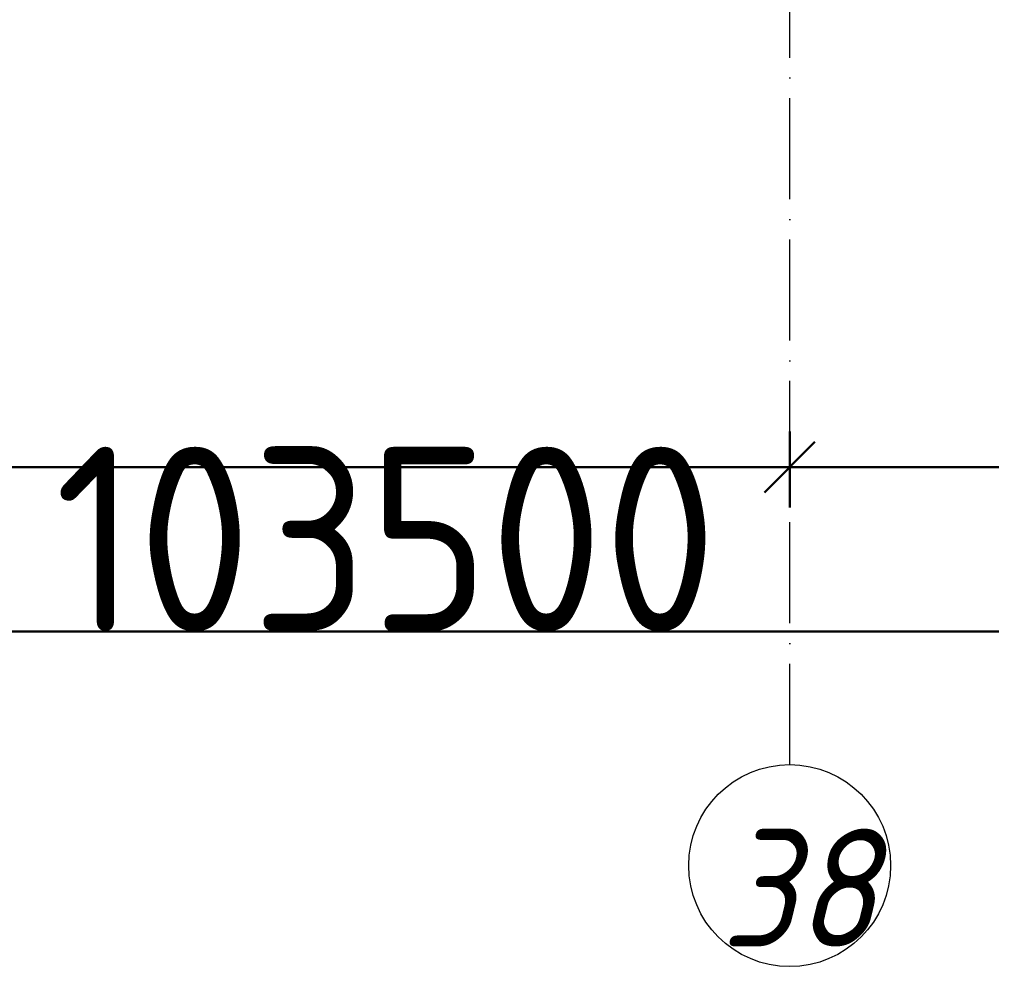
# Model space of a CAD drawing. Header units: millimetres. Extents: x -17017 to 628417, y -109036 to 199237.
# Drawn here: x 571821 to 574710, y -95598 to -92784 of the extents above; entities that cross this region are included whole.
import ezdxf

# ---------------------------------------------------------------- set-up
doc = ezdxf.new("R2010")
doc.units = ezdxf.units.MM
doc.linetypes.add('50_200_ШТРИХ_1Т_ш5_п1_п1_', pattern=[700, 500, -100, 0, -100])
for name, color, linetype, lineweight in [('A-____-____-DIMS', 7, 'Continuous', 9), ('S-GRID-____-IDEN', 7, 'Continuous', 9), ('S-GRID-____-OTLN-1', 7, '50_200_ШТРИХ_1Т_ш5_п1_п1_', 9), ('стяжа', 7, 'Continuous', 30)]:
    doc.layers.add(name, color=color, linetype=linetype, lineweight=lineweight)
doc.styles.add('ISOCPEUR_I', font='isocpeui.ttf', dxfattribs={"width": 0.9, "height": 2.5})
doc.styles.add('ISOCPEUR_I_9', font='isocpeui.ttf', dxfattribs={"width": 0.9, "height": 250})
doc.styles.add('СПДС', font='isocpeur.ttf', dxfattribs={"width": 0.9})
doc.dimstyles.new('ISO-2_5_0_9К_БОЛЬШОЙ_ОСИ', dxfattribs={"dimscale": 304.8, "dimtxt": 248.995294, "dimasz": 0.492126, "dimexe": 0.393701, "dimexo": 0, "dimgap": 0, "dimtad": 1, "dimdec": 0, "dimzin": 0, "dimdsep": 46, "dimtxsty": 'ISOCPEUR_I_9', "dimblk1": 'OBLIQUE', "dimblk2": 'OBLIQUE', "dimsah": 1, "dimcen": 0.09, "dimdle": 0.393701, "dimazin": 0, "dimtfac": 1, "dimtdec": 4, "dimtix": 1, "dimtmove": 0, "dimatfit": 3, "dimfxl": 1, "dimtvp": 1, "dimtolj": 1, "dimtzin": 0, "dimarcsym": 2})

# ---------------------------------------------------------------- blocks, each defined once
blk = doc.blocks.new('Ось сетки - Круг_Ø6_00__ISO-2_5_0_9K_-25732049-АР1_План отверстий 3 этажа в осях 1-64_А-ГГ')
at = {"layer": 'S-GRID-____-IDEN'}
blk.add_circle((0, 0), 3, dxfattribs=at)
blk = doc.blocks.new('_Oblique')
at = {"color": 0, "linetype": 'ByBlock', "lineweight": -2}
blk.add_line((-0.5, -0.5), (0.5, 0.5), dxfattribs=at)
blk = doc.blocks.new('*D2900')
at = {"layer": 'A-____-____-DIMS', "color": 0, "lineweight": -2, "transparency": 16777216}
for p, q in [((328370.7, -90355.9), (328370.7, -90582)), ((334370.7, -90355.9), (334370.7, -90582)), ((328250.7, -90462), (334490.7, -90462))]:
    blk.add_line(p, q, dxfattribs=at)
at = {"layer": 'Defpoints', "color": 0, "transparency": 16777216}
for p in [(328370.7, -90355.9), (334370.7, -90355.9), (334370.7, -90462)]:
    blk.add_point(p, dxfattribs=at)
at = {"layer": 'A-____-____-DIMS', "color": 0, "lineweight": -2, "transparency": 16777216, "xscale": 150, "yscale": 150, "zscale": 150, "rotation": 180}
blk.add_blockref('_Oblique', (328370.7, -90462), dxfattribs=at)
at = {"layer": 'A-____-____-DIMS', "color": 0, "lineweight": -2, "transparency": 16777216, "xscale": 150, "yscale": 150, "zscale": 150}
blk.add_blockref('_Oblique', (334370.7, -90462), dxfattribs=at)
at = {"layer": 'A-____-____-DIMS', "color": 0, "transparency": 16777216, "insert": (331370.7, -90187.7), "char_height": 548.64, "attachment_point": 5, "style": 'СПДС'}
blk.add_mtext('\\A1;6000', dxfattribs=at)
blk = doc.blocks.new('*D2901')
at = {"layer": 'A-____-____-DIMS', "color": 0, "lineweight": -2, "transparency": 16777216}
for p, q in [((334370.7, -90355.9), (334370.7, -90582)), ((337370.7, -90355.9), (337370.7, -90582)), ((334250.7, -90462), (337490.7, -90462))]:
    blk.add_line(p, q, dxfattribs=at)
at = {"layer": 'Defpoints', "color": 0, "transparency": 16777216}
for p in [(334370.7, -90355.9), (337370.7, -90355.9), (337370.7, -90462)]:
    blk.add_point(p, dxfattribs=at)
at = {"layer": 'A-____-____-DIMS', "color": 0, "lineweight": -2, "transparency": 16777216, "xscale": 150, "yscale": 150, "zscale": 150, "rotation": 180}
blk.add_blockref('_Oblique', (334370.7, -90462), dxfattribs=at)
at = {"layer": 'A-____-____-DIMS', "color": 0, "lineweight": -2, "transparency": 16777216, "xscale": 150, "yscale": 150, "zscale": 150}
blk.add_blockref('_Oblique', (337370.7, -90462), dxfattribs=at)
at = {"layer": 'A-____-____-DIMS', "color": 0, "transparency": 16777216, "insert": (335870.7, -90187.7), "char_height": 548.64, "attachment_point": 5, "style": 'СПДС'}
blk.add_mtext('\\A1;3000', dxfattribs=at)
blk = doc.blocks.new('*D2915')
at = {"layer": 'A-____-____-DIMS', "color": 0, "lineweight": -2, "transparency": 16777216}
for p, q in [((281420.7, -90844.1), (281420.7, -91070.2)), ((384920.7, -90844.1), (384920.7, -91070.2)), ((281300.7, -90950.2), (385040.7, -90950.2))]:
    blk.add_line(p, q, dxfattribs=at)
at = {"layer": 'Defpoints', "color": 0, "transparency": 16777216}
for p in [(281420.7, -90844.1), (384920.7, -90844.1), (384920.7, -90950.2)]:
    blk.add_point(p, dxfattribs=at)
at = {"layer": 'A-____-____-DIMS', "color": 0, "lineweight": -2, "transparency": 16777216, "xscale": 150, "yscale": 150, "zscale": 150, "rotation": 180}
blk.add_blockref('_Oblique', (281420.7, -90950.2), dxfattribs=at)
at = {"layer": 'A-____-____-DIMS', "color": 0, "lineweight": -2, "transparency": 16777216, "xscale": 150, "yscale": 150, "zscale": 150}
blk.add_blockref('_Oblique', (384920.7, -90950.2), dxfattribs=at)
at = {"layer": 'A-____-____-DIMS', "color": 0, "transparency": 16777216, "insert": (333170.7, -90675.9), "char_height": 548.64, "attachment_point": 5, "style": 'СПДС'}
blk.add_mtext('\\A1;103500', dxfattribs=at)
blk = doc.blocks.new('3эт')
at = {"layer": 'S-GRID-____-OTLN-1', "color": 251, "ltscale": 0.6, "true_color": 0x636466}
blk.add_line((334370.7, -91346.1), (334370.7, -76712.9), dxfattribs=at)
at = {"layer": 'S-GRID-____-IDEN', "insert": (334165.8, -91537.3), "char_height": 350, "width": 404.05, "attachment_point": 1, "style": 'ISOCPEUR_I'}
blk.add_mtext('38', dxfattribs=at)
at = {"layer": 'A-____-____-DIMS'}
for base, p1, p2, override, picture, middle in [((334370.7, -90462), (328370.7, -90355.9), (334370.7, -90355.9), {"dimtxt": 1.8, "dimpost": '<>', "dimtxsty": 'СПДС', "dimfxl": 6000}, '*D2900', (331370.7, -90187.7)), ((337370.7, -90462), (334370.7, -90355.9), (337370.7, -90355.9), {"dimtxt": 1.8, "dimpost": '<>', "dimtxsty": 'СПДС', "dimfxl": 3000}, '*D2901', (335870.7, -90187.7)), ((384920.7, -90950.2), (281420.7, -90844.1), (384920.7, -90844.1), {"dimtxt": 1.8, "dimpost": '<>', "dimtxsty": 'СПДС', "dimfxl": 103500}, '*D2915', (333170.7, -90675.9))]:
    dim = blk.add_linear_dim(base=base, p1=p1, p2=p2, dimstyle='ISO-2_5_0_9К_БОЛЬШОЙ_ОСИ', override=override, dxfattribs=at)
    dim.commit()
    dim.dimension.update_dxf_attribs({"geometry": picture, "text_midpoint": middle})

msp = doc.modelspace()

# ---------------------------------------------------------------- block references
at = {"layer": 'S-GRID-____-IDEN', "xscale": 99.99999999999993, "yscale": 99.99999999999993, "zscale": 99.99999999999993}
msp.add_blockref('Ось сетки - Круг_Ø6_00__ISO-2_5_0_9K_-25732049-АР1_План отверстий 3 этажа в осях 1-64_А-ГГ', (574110, -95298.2), dxfattribs=at)
at = {"layer": 'стяжа'}
msp.add_blockref('3эт', (239739.3, -3652.2), dxfattribs=at)

doc.saveas('drawing.dxf')
